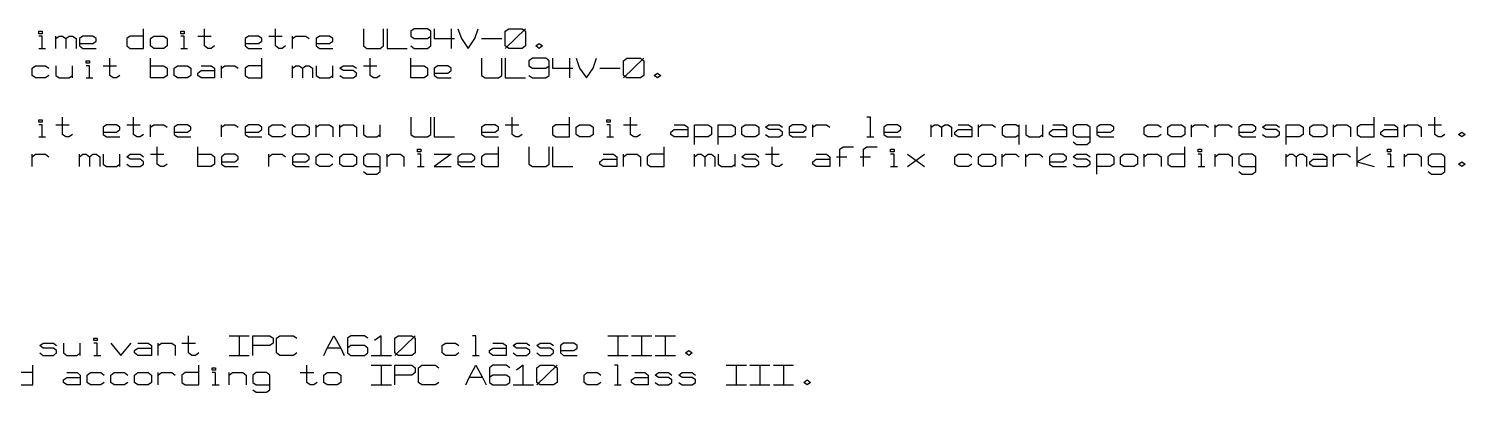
# Model space of a CAD drawing. Extents: x 0 to 1189, y 35 to 806.
# Drawn here: x 628.5 to 828.9, y 342.7 to 393.5 of the extents above; entities that cross this region are included whole.
import ezdxf

# ---------------------------------------------------------------- set-up
doc = ezdxf.new("R2010")
doc.units = 0
doc.layers.add('1', color=1, linetype='CONTINUOUS')

msp = doc.modelspace()

# ---------------------------------------------------------------- linework, layer by layer
at = {"layer": '1'}
for p, q in [((629.9, 392.77), (629.9, 393.12)), ((629.9, 393.12), (630.38, 393.12)), ((630.38, 392.77), (629.9, 392.77)), ((630.38, 393.12), (630.38, 392.77)), ((644.53, 390.72), (644.53, 393.47)), ((649.73, 392.77), (649.73, 393.12)), ((649.73, 393.12), (650.18, 393.12)), ((650.18, 392.77), (649.73, 392.77)), ((650.18, 393.12), (650.18, 392.77)), ((653.03, 391.07), (653.03, 393.47)), ((662.93, 391.07), (662.93, 393.47)), ((675.18, 393.47), (675.18, 391.07)), ((678, 391.07), (678, 393.47)), ((678.48, 393.47), (678.48, 390.72)), ((682.25, 393.47), (681.78, 393.12)), ((681.78, 393.12), (681.78, 392.45)), ((684.13, 393.47), (682.25, 393.47)), ((684.6, 393.12), (684.13, 393.47)), ((684.6, 391.07), (684.6, 393.12)), ((685.08, 393.47), (685.08, 392.1)), ((687.43, 393.47), (687.43, 390.72)), ((688.38, 393.47), (688.85, 392.1)), ((690.73, 392.1), (691.2, 393.47)), ((694.98, 393.12), (695.45, 393.47)), ((694.98, 390.72), (697.8, 393.47)), ((694.98, 391.07), (694.98, 393.12)), ((695.45, 393.47), (697.33, 393.47)), ((697.33, 393.47), (697.8, 393.12)), ((697.8, 393.12), (697.8, 391.07)), ((630.38, 392.45), (629.9, 392.45)), ((630.38, 390.72), (630.38, 392.45)), ((632.28, 390.72), (632.28, 392.45)), ((632.28, 392.1), (632.75, 392.45)), ((632.75, 392.45), (633.2, 392.45)), ((633.2, 392.45), (633.68, 392.1)), ((633.68, 392.1), (634.15, 392.45)), ((633.68, 392.1), (633.68, 390.72)), ((634.15, 392.45), (634.63, 392.45)), ((634.63, 392.45), (635.1, 392.1)), ((635.1, 392.1), (635.1, 390.72)), ((636.05, 392.45), (635.58, 392.1)), ((635.58, 392.1), (635.58, 391.07)), ((635.58, 391.4), (637.45, 391.4)), ((635.58, 391.07), (636.05, 390.72)), ((637.45, 392.45), (636.05, 392.45)), ((637.93, 392.1), (637.45, 392.45)), ((637.45, 391.4), (637.93, 391.75)), ((637.93, 391.75), (637.93, 392.1)), ((642.65, 392.45), (642.18, 392.1)), ((642.18, 392.1), (642.18, 391.07)), ((642.18, 391.07), (642.65, 390.72)), ((644.53, 392.45), (642.65, 392.45)), ((645.48, 392.1), (645.95, 392.45)), ((645.48, 391.07), (645.48, 392.1)), ((645.95, 390.72), (645.48, 391.07)), ((645.95, 392.45), (647.35, 392.45)), ((647.35, 392.45), (647.83, 392.1)), ((647.83, 391.07), (647.35, 390.72)), ((647.83, 392.1), (647.83, 391.07)), ((650.18, 392.45), (649.73, 392.45)), ((650.18, 390.72), (650.18, 392.45)), ((652.08, 392.45), (653.95, 392.45)), ((653.48, 390.72), (653.03, 391.07)), ((654.43, 391.07), (653.95, 390.72)), ((659.15, 392.45), (658.68, 392.1)), ((658.68, 392.1), (658.68, 391.07)), ((658.68, 391.4), (660.55, 391.4)), ((658.68, 391.07), (659.15, 390.72)), ((660.55, 392.45), (659.15, 392.45)), ((661.03, 392.1), (660.55, 392.45)), ((660.55, 391.4), (661.03, 391.75)), ((661.03, 391.75), (661.03, 392.1)), ((661.98, 392.45), (663.85, 392.45)), ((663.38, 390.72), (662.93, 391.07)), ((664.33, 391.07), (663.85, 390.72)), ((665.28, 390.72), (665.28, 392.45)), ((665.28, 392.1), (665.75, 392.45)), ((665.75, 392.45), (667.15, 392.45)), ((667.15, 392.45), (667.63, 392.1)), ((669.05, 392.45), (668.58, 392.1)), ((668.58, 392.1), (668.58, 391.07)), ((668.58, 391.4), (670.45, 391.4)), ((668.58, 391.07), (669.05, 390.72)), ((670.45, 392.45), (669.05, 392.45)), ((670.93, 392.1), (670.45, 392.45)), ((670.45, 391.4), (670.93, 391.75)), ((670.93, 391.75), (670.93, 392.1)), ((675.18, 391.07), (675.65, 390.72)), ((677.53, 390.72), (678, 391.07)), ((681.78, 392.45), (682.25, 392.1)), ((681.78, 391.07), (682.25, 390.72)), ((682.25, 392.1), (684.13, 392.1)), ((684.13, 392.1), (684.6, 392.45)), ((684.13, 390.72), (684.6, 391.07)), ((685.08, 392.1), (687.9, 392.1)), ((688.85, 392.1), (689.8, 390.72)), ((689.8, 390.72), (690.73, 392.1)), ((691.68, 392.1), (694.5, 392.1)), ((695.45, 390.72), (694.98, 391.07)), ((697.8, 391.07), (697.33, 390.72)), ((699.23, 391.07), (699.7, 391.4)), ((699.7, 390.72), (699.23, 391.07)), ((699.7, 391.4), (700.18, 391.07)), ((700.18, 391.07), (699.7, 390.72)), ((629.9, 390.72), (630.85, 390.72)), ((636.05, 390.72), (637.93, 390.72)), ((636.5, 388.65), (636.5, 389)), ((636.5, 389), (636.98, 389)), ((636.98, 389), (636.98, 388.65)), ((639.83, 386.93), (639.83, 389.35)), ((642.65, 390.72), (644.53, 390.72)), ((645.48, 386.6), (645.48, 389.35)), ((647.35, 390.72), (645.95, 390.72)), ((649.73, 390.72), (650.65, 390.72)), ((653.95, 390.72), (653.48, 390.72)), ((659.15, 390.72), (661.03, 390.72)), ((661.03, 386.6), (661.03, 389.35)), ((663.85, 390.72), (663.38, 390.72)), ((669.05, 390.72), (670.93, 390.72)), ((675.65, 390.72), (677.53, 390.72)), ((676.13, 386.93), (676.13, 389.35)), ((678.48, 390.72), (681.3, 390.72)), ((681.78, 386.6), (681.78, 389.35)), ((682.25, 390.72), (684.13, 390.72)), ((691.68, 389.35), (691.68, 386.93)), ((694.5, 386.93), (694.5, 389.35)), ((694.98, 389.35), (694.98, 386.6)), ((697.33, 390.72), (695.45, 390.72)), ((698.75, 389.35), (698.28, 389)), ((698.28, 389), (698.28, 388.3)), ((700.63, 389.35), (698.75, 389.35)), ((701.1, 389), (700.63, 389.35)), ((701.1, 386.93), (701.1, 389)), ((701.58, 389.35), (701.58, 387.98)), ((703.93, 389.35), (703.93, 386.6)), ((704.88, 389.35), (705.35, 387.98)), ((707.23, 387.98), (707.7, 389.35)), ((711.48, 389), (711.95, 389.35)), ((711.48, 386.6), (714.3, 389.35)), ((711.48, 386.93), (711.48, 389)), ((711.95, 389.35), (713.85, 389.35)), ((713.85, 389.35), (714.3, 389)), ((714.3, 389), (714.3, 386.93)), ((628.98, 387.98), (629.45, 388.3)), ((628.98, 386.93), (628.98, 387.98)), ((629.45, 386.6), (628.98, 386.93)), ((629.45, 388.3), (630.85, 388.3)), ((630.85, 388.3), (631.33, 387.98)), ((631.33, 386.93), (630.85, 386.6)), ((632.28, 388.3), (632.28, 386.93)), ((632.28, 386.93), (632.75, 386.6)), ((634.15, 386.6), (634.63, 386.93)), ((634.63, 386.6), (634.63, 388.3)), ((636.98, 388.65), (636.5, 388.65)), ((636.98, 388.3), (636.5, 388.3)), ((636.98, 386.6), (636.98, 388.3)), ((638.88, 388.3), (640.75, 388.3)), ((640.28, 386.6), (639.83, 386.93)), ((641.23, 386.93), (640.75, 386.6)), ((645.48, 388.3), (647.35, 388.3)), ((647.35, 388.3), (647.83, 387.98)), ((647.83, 386.93), (647.35, 386.6)), ((647.83, 387.98), (647.83, 386.93)), ((648.78, 387.98), (649.25, 388.3)), ((648.78, 386.93), (648.78, 387.98)), ((649.25, 386.6), (648.78, 386.93)), ((649.25, 388.3), (650.65, 388.3)), ((650.65, 388.3), (651.13, 387.98)), ((651.13, 386.93), (650.65, 386.6)), ((651.13, 387.98), (651.13, 386.93)), ((652.08, 387.28), (652.55, 387.63)), ((652.08, 386.93), (652.08, 387.28)), ((652.55, 386.6), (652.08, 386.93)), ((652.55, 388.3), (653.95, 388.3)), ((652.55, 387.63), (654.43, 387.63)), ((653.95, 388.3), (654.43, 387.98)), ((654.43, 387.98), (654.43, 386.6)), ((655.38, 386.6), (655.38, 388.3)), ((655.38, 387.98), (655.85, 388.3)), ((655.85, 388.3), (657.25, 388.3)), ((657.25, 388.3), (657.73, 387.98)), ((659.15, 388.3), (658.68, 387.98)), ((658.68, 387.98), (658.68, 386.93)), ((658.68, 386.93), (659.15, 386.6)), ((661.03, 388.3), (659.15, 388.3)), ((665.28, 386.6), (665.28, 388.3)), ((665.28, 387.98), (665.75, 388.3)), ((665.75, 388.3), (666.23, 388.3)), ((666.23, 388.3), (666.7, 387.98)), ((666.7, 387.98), (667.15, 388.3)), ((666.7, 387.98), (666.7, 386.6)), ((667.15, 388.3), (667.63, 388.3)), ((667.63, 388.3), (668.1, 387.98)), ((668.1, 387.98), (668.1, 386.6)), ((668.58, 388.3), (668.58, 386.93)), ((668.58, 386.93), (669.05, 386.6)), ((670.45, 386.6), (670.93, 386.93)), ((670.93, 386.6), (670.93, 388.3)), ((671.88, 387.98), (672.35, 388.3)), ((672.35, 387.63), (671.88, 387.98)), ((671.88, 386.93), (672.35, 386.6)), ((672.35, 388.3), (673.75, 388.3)), ((673.75, 387.63), (672.35, 387.63)), ((673.75, 388.3), (674.23, 387.98)), ((674.23, 387.28), (673.75, 387.63)), ((673.75, 386.6), (674.23, 386.93)), ((674.23, 386.93), (674.23, 387.28)), ((675.18, 388.3), (677.05, 388.3)), ((676.6, 386.6), (676.13, 386.93)), ((677.53, 386.93), (677.05, 386.6)), ((681.78, 388.3), (683.65, 388.3)), ((683.65, 388.3), (684.13, 387.98)), ((684.13, 386.93), (683.65, 386.6)), ((684.13, 387.98), (684.13, 386.93)), ((685.55, 388.3), (685.08, 387.98)), ((685.08, 387.98), (685.08, 386.93)), ((685.08, 387.28), (686.95, 387.28)), ((685.08, 386.93), (685.55, 386.6)), ((686.95, 388.3), (685.55, 388.3)), ((687.43, 387.98), (686.95, 388.3)), ((686.95, 387.28), (687.43, 387.63)), ((687.43, 387.63), (687.43, 387.98)), ((691.68, 386.93), (692.15, 386.6)), ((694.03, 386.6), (694.5, 386.93)), ((698.28, 388.3), (698.75, 387.98)), ((698.28, 386.93), (698.75, 386.6)), ((698.75, 387.98), (700.63, 387.98)), ((700.63, 387.98), (701.1, 388.3)), ((700.63, 386.6), (701.1, 386.93)), ((701.58, 387.98), (704.4, 387.98)), ((705.35, 387.98), (706.3, 386.6)), ((706.3, 386.6), (707.23, 387.98)), ((708.18, 387.98), (711, 387.98)), ((711.95, 386.6), (711.48, 386.93)), ((714.3, 386.93), (713.85, 386.6)), ((715.73, 386.93), (716.2, 387.28)), ((716.2, 386.6), (715.73, 386.93)), ((716.2, 387.28), (716.68, 386.93)), ((716.68, 386.93), (716.2, 386.6)), ((630.85, 386.6), (629.45, 386.6)), ((632.75, 386.6), (634.15, 386.6)), ((636.5, 386.6), (637.45, 386.6)), ((640.75, 386.6), (640.28, 386.6)), ((647.35, 386.6), (645.48, 386.6)), ((650.65, 386.6), (649.25, 386.6)), ((654.43, 386.6), (652.55, 386.6)), ((659.15, 386.6), (661.03, 386.6)), ((669.05, 386.6), (670.45, 386.6)), ((672.35, 386.6), (673.75, 386.6)), ((677.05, 386.6), (676.6, 386.6)), ((683.65, 386.6), (681.78, 386.6)), ((685.55, 386.6), (687.43, 386.6)), ((692.15, 386.6), (694.03, 386.6)), ((694.98, 386.6), (697.8, 386.6)), ((698.75, 386.6), (700.63, 386.6)), ((713.85, 386.6), (711.95, 386.6)), ((629.9, 380.4), (629.9, 380.75)), ((629.9, 380.75), (630.38, 380.75)), ((630.38, 380.75), (630.38, 380.4)), ((633.2, 378.68), (633.2, 381.1)), ((643.13, 378.68), (643.13, 381.1)), ((681.78, 381.1), (681.78, 378.68)), ((684.6, 378.68), (684.6, 381.1)), ((685.08, 381.1), (685.08, 378.35)), ((695.93, 378.68), (695.93, 381.1)), ((703.93, 378.35), (703.93, 381.1)), ((709.13, 380.4), (709.13, 380.75)), ((709.13, 380.75), (709.6, 380.75)), ((709.6, 380.75), (709.6, 380.4)), ((712.43, 378.68), (712.43, 381.1)), ((745.9, 381.1), (745.43, 381.1)), ((745.9, 378.35), (745.9, 381.1)), ((816.15, 378.35), (816.15, 381.1)), ((824.65, 378.68), (824.65, 381.1)), ((630.38, 380.4), (629.9, 380.4)), ((630.38, 380.05), (629.9, 380.05)), ((630.38, 378.35), (630.38, 380.05)), ((632.28, 380.05), (634.15, 380.05)), ((639.35, 380.05), (638.88, 379.73)), ((638.88, 379.73), (638.88, 378.68)), ((638.88, 379.03), (640.75, 379.03)), ((640.75, 380.05), (639.35, 380.05)), ((641.23, 379.73), (640.75, 380.05)), ((640.75, 379.03), (641.23, 379.38)), ((641.23, 379.38), (641.23, 379.73)), ((642.18, 380.05), (644.05, 380.05)), ((645.48, 378.35), (645.48, 380.05)), ((645.48, 379.73), (645.95, 380.05)), ((645.95, 380.05), (647.35, 380.05)), ((647.35, 380.05), (647.83, 379.73)), ((649.25, 380.05), (648.78, 379.73)), ((648.78, 379.73), (648.78, 378.68)), ((648.78, 379.03), (650.65, 379.03)), ((650.65, 380.05), (649.25, 380.05)), ((651.13, 379.73), (650.65, 380.05)), ((650.65, 379.03), (651.13, 379.38)), ((651.13, 379.38), (651.13, 379.73)), ((655.38, 378.35), (655.38, 380.05)), ((655.38, 379.73), (655.85, 380.05)), ((655.85, 380.05), (657.25, 380.05)), ((657.25, 380.05), (657.73, 379.73)), ((659.15, 380.05), (658.68, 379.73)), ((658.68, 379.73), (658.68, 378.68)), ((658.68, 379.03), (660.55, 379.03)), ((660.55, 380.05), (659.15, 380.05)), ((661.03, 379.73), (660.55, 380.05)), ((660.55, 379.03), (661.03, 379.38)), ((661.03, 379.38), (661.03, 379.73)), ((661.98, 379.73), (662.45, 380.05)), ((661.98, 378.68), (661.98, 379.73)), ((662.45, 380.05), (663.85, 380.05)), ((663.85, 380.05), (664.33, 379.73)), ((665.28, 379.73), (665.75, 380.05)), ((665.28, 378.68), (665.28, 379.73)), ((665.75, 380.05), (667.15, 380.05)), ((667.15, 380.05), (667.63, 379.73)), ((667.63, 379.73), (667.63, 378.68)), ((668.58, 378.35), (668.58, 380.05)), ((668.58, 379.73), (669.05, 380.05)), ((669.05, 380.05), (670.45, 380.05)), ((670.45, 380.05), (670.93, 379.73)), ((670.93, 379.73), (670.93, 378.35)), ((671.88, 378.35), (671.88, 380.05)), ((671.88, 379.73), (672.35, 380.05)), ((672.35, 380.05), (673.75, 380.05)), ((673.75, 380.05), (674.23, 379.73)), ((674.23, 379.73), (674.23, 378.35)), ((675.18, 380.05), (675.18, 378.68)), ((677.53, 378.35), (677.53, 380.05)), ((692.15, 380.05), (691.68, 379.73)), ((691.68, 379.73), (691.68, 378.68)), ((691.68, 379.03), (693.58, 379.03)), ((693.58, 380.05), (692.15, 380.05)), ((694.03, 379.73), (693.58, 380.05)), ((693.58, 379.03), (694.03, 379.38)), ((694.03, 379.38), (694.03, 379.73)), ((694.98, 380.05), (696.88, 380.05)), ((702.05, 380.05), (701.58, 379.73)), ((701.58, 379.73), (701.58, 378.68)), ((703.93, 380.05), (702.05, 380.05)), ((704.88, 379.73), (705.35, 380.05)), ((704.88, 378.68), (704.88, 379.73)), ((705.35, 380.05), (706.78, 380.05)), ((706.78, 380.05), (707.23, 379.73)), ((707.23, 379.73), (707.23, 378.68)), ((709.6, 380.4), (709.13, 380.4)), ((709.6, 380.05), (709.13, 380.05)), ((709.6, 378.35), (709.6, 380.05)), ((711.48, 380.05), (713.38, 380.05)), ((718.08, 379.03), (718.55, 379.38)), ((718.08, 378.68), (718.08, 379.03)), ((718.55, 380.05), (719.98, 380.05)), ((718.55, 379.38), (720.45, 379.38)), ((719.98, 380.05), (720.45, 379.73)), ((720.45, 379.73), (720.45, 378.35)), ((721.38, 377.3), (721.38, 380.05)), ((721.38, 380.05), (723.28, 380.05)), ((723.28, 380.05), (723.75, 379.73)), ((723.75, 379.73), (723.75, 378.68)), ((724.68, 377.3), (724.68, 380.05)), ((724.68, 380.05), (726.58, 380.05)), ((726.58, 380.05), (727.05, 379.73)), ((727.05, 379.73), (727.05, 378.68)), ((727.98, 379.73), (728.45, 380.05)), ((727.98, 378.68), (727.98, 379.73)), ((728.45, 380.05), (729.88, 380.05)), ((729.88, 380.05), (730.35, 379.73)), ((730.35, 379.73), (730.35, 378.68)), ((731.28, 379.73), (731.75, 380.05)), ((731.75, 379.38), (731.28, 379.73)), ((731.75, 380.05), (733.18, 380.05)), ((733.18, 379.38), (731.75, 379.38)), ((733.18, 380.05), (733.65, 379.73)), ((733.65, 379.03), (733.18, 379.38)), ((733.65, 378.68), (733.65, 379.03)), ((735.05, 380.05), (734.58, 379.73)), ((734.58, 379.73), (734.58, 378.68)), ((734.58, 379.03), (736.48, 379.03)), ((736.48, 380.05), (735.05, 380.05)), ((736.95, 379.73), (736.48, 380.05)), ((736.48, 379.03), (736.95, 379.38)), ((736.95, 379.38), (736.95, 379.73)), ((737.88, 378.35), (737.88, 380.05)), ((737.88, 379.73), (738.35, 380.05)), ((738.35, 380.05), (739.78, 380.05)), ((739.78, 380.05), (740.25, 379.73)), ((748.25, 380.05), (747.78, 379.73)), ((747.78, 379.73), (747.78, 378.68)), ((747.78, 379.03), (749.68, 379.03)), ((749.68, 380.05), (748.25, 380.05)), ((750.15, 379.73), (749.68, 380.05)), ((749.68, 379.03), (750.15, 379.38)), ((750.15, 379.38), (750.15, 379.73)), ((754.38, 378.35), (754.38, 380.05)), ((754.38, 379.73), (754.85, 380.05)), ((754.85, 380.05), (755.33, 380.05)), ((755.33, 380.05), (755.8, 379.73)), ((755.8, 379.73), (756.28, 380.05)), ((755.8, 379.73), (755.8, 378.35)), ((756.28, 380.05), (756.75, 380.05)), ((756.75, 380.05), (757.23, 379.73)), ((757.23, 379.73), (757.23, 378.35)), ((757.68, 379.03), (758.15, 379.38)), ((757.68, 378.68), (757.68, 379.03)), ((758.15, 380.05), (759.58, 380.05)), ((758.15, 379.38), (760.05, 379.38)), ((759.58, 380.05), (760.05, 379.73)), ((760.05, 379.73), (760.05, 378.35)), ((761, 378.35), (761, 380.05)), ((761, 379.73), (761.45, 380.05)), ((761.45, 380.05), (762.88, 380.05)), ((762.88, 380.05), (763.35, 379.73)), ((764.75, 380.05), (764.3, 379.73)), ((764.3, 379.73), (764.3, 378.68)), ((766.18, 380.05), (764.75, 380.05)), ((766.65, 379.73), (766.18, 380.05)), ((766.65, 377.3), (766.65, 380.05)), ((767.6, 380.05), (767.6, 378.68)), ((769.95, 378.35), (769.95, 380.05)), ((770.9, 379.03), (771.35, 379.38)), ((770.9, 378.68), (770.9, 379.03)), ((771.35, 380.05), (772.78, 380.05)), ((771.35, 379.38), (773.25, 379.38)), ((772.78, 380.05), (773.25, 379.73)), ((773.25, 379.73), (773.25, 378.35)), ((774.65, 380.05), (774.2, 379.73)), ((774.2, 379.73), (774.2, 378.68)), ((776.08, 380.05), (774.65, 380.05)), ((776.55, 379.73), (776.08, 380.05)), ((776.55, 377.65), (776.55, 379.73)), ((777.95, 380.05), (777.5, 379.73)), ((777.5, 379.73), (777.5, 378.68)), ((777.5, 379.03), (779.38, 379.03)), ((779.38, 380.05), (777.95, 380.05)), ((779.85, 379.73), (779.38, 380.05)), ((779.38, 379.03), (779.85, 379.38)), ((779.85, 379.38), (779.85, 379.73)), ((784.1, 379.73), (784.55, 380.05)), ((784.1, 378.68), (784.1, 379.73)), ((784.55, 380.05), (785.98, 380.05)), ((785.98, 380.05), (786.45, 379.73)), ((787.4, 379.73), (787.88, 380.05)), ((787.4, 378.68), (787.4, 379.73)), ((787.88, 380.05), (789.28, 380.05)), ((789.28, 380.05), (789.75, 379.73)), ((789.75, 379.73), (789.75, 378.68)), ((790.7, 378.35), (790.7, 380.05)), ((790.7, 379.73), (791.18, 380.05)), ((791.18, 380.05), (792.58, 380.05)), ((792.58, 380.05), (793.05, 379.73)), ((794, 378.35), (794, 380.05)), ((794, 379.73), (794.48, 380.05)), ((794.48, 380.05), (795.88, 380.05)), ((795.88, 380.05), (796.35, 379.73)), ((797.78, 380.05), (797.3, 379.73)), ((797.3, 379.73), (797.3, 378.68)), ((797.3, 379.03), (799.18, 379.03)), ((799.18, 380.05), (797.78, 380.05)), ((799.65, 379.73), (799.18, 380.05)), ((799.18, 379.03), (799.65, 379.38)), ((799.65, 379.38), (799.65, 379.73)), ((800.6, 379.73), (801.08, 380.05)), ((801.08, 379.38), (800.6, 379.73)), ((801.08, 380.05), (802.48, 380.05)), ((802.48, 379.38), (801.08, 379.38)), ((802.48, 380.05), (802.95, 379.73)), ((802.95, 379.03), (802.48, 379.38)), ((802.95, 378.68), (802.95, 379.03)), ((803.9, 377.3), (803.9, 380.05)), ((803.9, 380.05), (805.78, 380.05)), ((805.78, 380.05), (806.25, 379.73)), ((806.25, 379.73), (806.25, 378.68)), ((807.2, 379.73), (807.68, 380.05)), ((807.2, 378.68), (807.2, 379.73)), ((807.68, 380.05), (809.08, 380.05)), ((809.08, 380.05), (809.55, 379.73)), ((809.55, 379.73), (809.55, 378.68)), ((810.5, 378.35), (810.5, 380.05)), ((810.5, 379.73), (810.98, 380.05)), ((810.98, 380.05), (812.38, 380.05)), ((812.38, 380.05), (812.85, 379.73)), ((812.85, 379.73), (812.85, 378.35)), ((814.28, 380.05), (813.8, 379.73)), ((813.8, 379.73), (813.8, 378.68)), ((816.15, 380.05), (814.28, 380.05)), ((817.1, 379.03), (817.58, 379.38)), ((817.1, 378.68), (817.1, 379.03)), ((817.58, 380.05), (818.98, 380.05)), ((817.58, 379.38), (819.45, 379.38)), ((818.98, 380.05), (819.45, 379.73)), ((819.45, 379.73), (819.45, 378.35)), ((820.4, 378.35), (820.4, 380.05)), ((820.4, 379.73), (820.88, 380.05)), ((820.88, 380.05), (822.28, 380.05)), ((822.28, 380.05), (822.75, 379.73)), ((822.75, 379.73), (822.75, 378.35)), ((823.7, 380.05), (825.58, 380.05)), ((827.95, 378.68), (828.4, 379.03)), ((828.4, 379.03), (828.88, 378.68)), ((629.9, 378.35), (630.85, 378.35)), ((633.68, 378.35), (633.2, 378.68)), ((634.15, 378.35), (633.68, 378.35)), ((634.63, 378.68), (634.15, 378.35)), ((638.88, 378.68), (639.35, 378.35)), ((639.35, 378.35), (641.23, 378.35)), ((643.58, 378.35), (643.13, 378.68)), ((644.05, 378.35), (643.58, 378.35)), ((644.53, 378.68), (644.05, 378.35)), ((646.43, 374.55), (646.43, 376.98)), ((648.78, 378.68), (649.25, 378.35)), ((649.25, 378.35), (651.13, 378.35)), ((652.08, 374.23), (652.08, 376.98)), ((658.68, 378.68), (659.15, 378.35)), ((659.15, 378.35), (661.03, 378.35)), ((662.45, 378.35), (661.98, 378.68)), ((663.85, 378.35), (662.45, 378.35)), ((664.33, 378.68), (663.85, 378.35)), ((665.75, 378.35), (665.28, 378.68)), ((667.15, 378.35), (665.75, 378.35)), ((667.63, 378.68), (667.15, 378.35)), ((675.18, 378.68), (675.65, 378.35)), ((675.65, 378.35), (677.05, 378.35)), ((677.05, 378.35), (677.53, 378.68)), ((681.78, 378.68), (682.25, 378.35)), ((682.25, 378.35), (684.13, 378.35)), ((684.13, 378.35), (684.6, 378.68)), ((685.08, 378.35), (687.9, 378.35)), ((691.68, 378.68), (692.15, 378.35)), ((692.15, 378.35), (694.03, 378.35)), ((694.03, 374.23), (694.03, 376.98)), ((696.4, 378.35), (695.93, 378.68)), ((696.88, 378.35), (696.4, 378.35)), ((697.33, 378.68), (696.88, 378.35)), ((698.28, 376.98), (698.28, 374.55)), ((701.1, 374.55), (701.1, 376.98)), ((701.57, 376.98), (701.57, 374.23)), ((701.58, 378.68), (702.05, 378.35)), ((702.05, 378.35), (703.93, 378.35)), ((705.35, 378.35), (704.88, 378.68)), ((706.78, 378.35), (705.35, 378.35)), ((707.23, 378.68), (706.78, 378.35)), ((709.13, 378.35), (710.08, 378.35)), ((712.9, 378.35), (712.43, 378.68)), ((713.38, 378.35), (712.9, 378.35)), ((713.85, 378.68), (713.38, 378.35)), ((717.15, 374.23), (717.15, 376.98)), ((718.55, 378.35), (718.08, 378.68)), ((720.45, 378.35), (718.55, 378.35)), ((723.28, 378.35), (721.38, 378.35)), ((723.75, 378.68), (723.28, 378.35)), ((726.58, 378.35), (724.68, 378.35)), ((727.05, 378.68), (726.58, 378.35)), ((728.45, 378.35), (727.98, 378.68)), ((729.88, 378.35), (728.45, 378.35)), ((730.35, 378.68), (729.88, 378.35)), ((731.28, 378.68), (731.75, 378.35)), ((731.75, 378.35), (733.18, 378.35)), ((732.22, 374.55), (732.22, 376.98)), ((733.18, 378.35), (733.65, 378.68)), ((734.58, 378.68), (735.05, 378.35)), ((735.05, 378.35), (736.95, 378.35)), ((741.65, 376.63), (742.12, 376.98)), ((742.12, 376.98), (743.55, 376.98)), ((744.95, 376.63), (745.42, 376.98)), ((745.42, 376.98), (746.85, 376.98)), ((745.43, 378.35), (746.38, 378.35)), ((747.78, 378.68), (748.25, 378.35)), ((748.25, 378.35), (750.15, 378.35)), ((758.15, 378.35), (757.68, 378.68)), ((760.05, 378.35), (758.15, 378.35)), ((764.3, 378.68), (764.75, 378.35)), ((764.75, 378.35), (766.18, 378.35)), ((766.18, 378.35), (766.65, 378.68)), ((767.6, 378.68), (768.05, 378.35)), ((768.05, 378.35), (769.48, 378.35)), ((769.48, 378.35), (769.95, 378.68)), ((771.35, 378.35), (770.9, 378.68)), ((773.25, 378.35), (771.35, 378.35)), ((774.2, 378.68), (774.65, 378.35)), ((774.2, 377.65), (774.65, 377.3)), ((774.65, 378.35), (776.55, 378.35)), ((774.65, 377.3), (776.08, 377.3)), ((776.08, 377.3), (776.55, 377.65)), ((777.5, 378.68), (777.95, 378.35)), ((777.95, 378.35), (779.85, 378.35)), ((784.55, 378.35), (784.1, 378.68)), ((785.98, 378.35), (784.55, 378.35)), ((786.45, 378.68), (785.98, 378.35)), ((787.88, 378.35), (787.4, 378.68)), ((789.28, 378.35), (787.88, 378.35)), ((789.75, 378.68), (789.28, 378.35)), ((789.75, 374.23), (789.75, 376.98)), ((797.3, 378.68), (797.78, 378.35)), ((797.78, 378.35), (799.65, 378.35)), ((800.6, 378.68), (801.08, 378.35)), ((801.08, 378.35), (802.48, 378.35)), ((802.48, 378.35), (802.95, 378.68)), ((805.78, 378.35), (803.9, 378.35)), ((806.25, 378.68), (805.78, 378.35)), ((807.68, 378.35), (807.2, 378.68)), ((809.08, 378.35), (807.68, 378.35)), ((809.55, 378.68), (809.08, 378.35)), ((813.8, 378.68), (814.28, 378.35)), ((813.8, 374.23), (813.8, 376.98)), ((814.28, 378.35), (816.15, 378.35)), ((817.58, 378.35), (817.1, 378.68)), ((819.45, 378.35), (817.58, 378.35)), ((825.1, 378.35), (824.65, 378.68)), ((825.58, 378.35), (825.1, 378.35)), ((826.05, 378.68), (825.58, 378.35)), ((828.4, 378.35), (827.95, 378.68)), ((828.88, 378.68), (828.4, 378.35)), ((628.98, 374.23), (628.98, 375.93)), ((628.98, 375.6), (629.45, 375.93)), ((629.45, 375.93), (630.85, 375.93)), ((630.85, 375.93), (631.33, 375.6)), ((635.58, 374.23), (635.58, 375.93)), ((635.58, 375.6), (636.05, 375.93)), ((636.05, 375.93), (636.5, 375.93)), ((636.5, 375.93), (636.98, 375.6)), ((636.98, 375.6), (637.45, 375.93)), ((636.98, 375.6), (636.98, 374.23)), ((637.45, 375.93), (637.93, 375.93)), ((637.93, 375.93), (638.4, 375.6)), ((638.4, 375.6), (638.4, 374.23)), ((638.88, 375.93), (638.88, 374.55)), ((641.23, 374.23), (641.23, 375.93)), ((642.18, 375.6), (642.65, 375.93)), ((642.65, 375.25), (642.18, 375.6)), ((642.65, 375.93), (644.05, 375.93)), ((644.05, 375.25), (642.65, 375.25)), ((644.05, 375.93), (644.53, 375.6)), ((644.53, 374.9), (644.05, 375.25)), ((644.53, 374.55), (644.53, 374.9)), ((645.48, 375.93), (647.35, 375.93)), ((652.08, 375.93), (653.95, 375.93)), ((653.95, 375.93), (654.43, 375.6)), ((654.43, 375.6), (654.43, 374.55)), ((655.85, 375.93), (655.38, 375.6)), ((655.38, 375.6), (655.38, 374.55)), ((655.38, 374.9), (657.25, 374.9)), ((657.25, 375.93), (655.85, 375.93)), ((657.73, 375.6), (657.25, 375.93)), ((657.25, 374.9), (657.73, 375.25)), ((657.73, 375.25), (657.73, 375.6)), ((661.98, 374.23), (661.98, 375.93)), ((661.98, 375.6), (662.45, 375.93)), ((662.45, 375.93), (663.85, 375.93)), ((663.85, 375.93), (664.33, 375.6)), ((665.75, 375.93), (665.28, 375.6)), ((665.28, 375.6), (665.28, 374.55)), ((665.28, 374.9), (667.15, 374.9)), ((667.15, 375.93), (665.75, 375.93)), ((667.63, 375.6), (667.15, 375.93)), ((667.15, 374.9), (667.63, 375.25)), ((667.63, 375.25), (667.63, 375.6)), ((668.58, 375.6), (669.05, 375.93)), ((668.58, 374.55), (668.58, 375.6)), ((669.05, 375.93), (670.45, 375.93)), ((670.45, 375.93), (670.93, 375.6)), ((671.88, 375.6), (672.35, 375.93)), ((671.88, 374.55), (671.88, 375.6)), ((672.35, 375.93), (673.75, 375.93)), ((673.75, 375.93), (674.23, 375.6)), ((674.23, 375.6), (674.23, 374.55)), ((675.65, 375.93), (675.18, 375.6)), ((675.18, 375.6), (675.18, 374.55)), ((677.05, 375.93), (675.65, 375.93)), ((677.53, 375.6), (677.05, 375.93)), ((677.53, 373.53), (677.53, 375.6)), ((678.48, 374.23), (678.48, 375.93)), ((678.48, 375.6), (678.95, 375.93)), ((678.95, 375.93), (680.35, 375.93)), ((680.35, 375.93), (680.83, 375.6)), ((680.83, 375.6), (680.83, 374.23)), ((682.73, 376.28), (682.73, 376.63)), ((682.73, 376.63), (683.2, 376.63)), ((683.2, 376.28), (682.73, 376.28)), ((683.2, 375.93), (682.73, 375.93)), ((683.2, 376.63), (683.2, 376.28)), ((683.2, 374.23), (683.2, 375.93)), ((685.08, 375.93), (687.42, 375.93)), ((687.42, 375.93), (685.08, 374.23)), ((688.85, 375.93), (688.38, 375.6)), ((688.38, 375.6), (688.38, 374.55)), ((688.38, 374.9), (690.28, 374.9)), ((690.28, 375.93), (688.85, 375.93)), ((690.73, 375.6), (690.28, 375.93)), ((690.28, 374.9), (690.73, 375.25)), ((690.73, 375.25), (690.73, 375.6)), ((692.15, 375.93), (691.68, 375.6)), ((691.68, 375.6), (691.68, 374.55)), ((694.03, 375.93), (692.15, 375.93)), ((708.17, 374.9), (708.65, 375.25)), ((708.17, 374.55), (708.17, 374.9)), ((708.65, 375.93), (710.07, 375.93)), ((708.65, 375.25), (710.52, 375.25)), ((710.07, 375.93), (710.52, 375.6)), ((710.52, 375.6), (710.52, 374.23)), ((711.47, 374.23), (711.47, 375.93)), ((711.47, 375.6), (711.95, 375.93)), ((711.95, 375.93), (713.37, 375.93)), ((713.37, 375.93), (713.85, 375.6)), ((713.85, 375.6), (713.85, 374.23)), ((715.25, 375.93), (714.77, 375.6)), ((714.77, 375.6), (714.77, 374.55)), ((717.15, 375.93), (715.25, 375.93)), ((721.37, 374.23), (721.37, 375.93)), ((721.37, 375.6), (721.85, 375.93)), ((721.85, 375.93), (722.32, 375.93)), ((722.32, 375.93), (722.8, 375.6)), ((722.8, 375.6), (723.27, 375.93)), ((722.8, 375.6), (722.8, 374.23)), ((723.27, 375.93), (723.75, 375.93)), ((723.75, 375.93), (724.2, 375.6)), ((724.2, 375.6), (724.2, 374.23)), ((724.67, 375.93), (724.67, 374.55)), ((727.05, 374.23), (727.05, 375.93)), ((727.97, 375.6), (728.45, 375.93)), ((728.45, 375.25), (727.97, 375.6)), ((728.45, 375.93), (729.87, 375.93)), ((729.87, 375.25), (728.45, 375.25)), ((729.87, 375.93), (730.35, 375.6)), ((730.35, 374.9), (729.87, 375.25)), ((730.35, 374.55), (730.35, 374.9)), ((731.27, 375.93), (733.17, 375.93)), ((737.87, 374.9), (738.35, 375.25)), ((737.87, 374.55), (737.87, 374.9)), ((738.35, 375.93), (739.77, 375.93)), ((738.35, 375.25), (740.25, 375.25)), ((739.77, 375.93), (740.25, 375.6)), ((740.25, 375.6), (740.25, 374.23)), ((741.17, 375.6), (742.6, 375.6)), ((741.65, 374.23), (741.65, 376.63)), ((744.47, 375.6), (745.9, 375.6)), ((744.95, 374.23), (744.95, 376.63)), ((748.72, 376.28), (748.72, 376.63)), ((748.72, 376.63), (749.2, 376.63)), ((749.2, 376.28), (748.72, 376.28)), ((749.2, 375.93), (748.72, 375.93)), ((749.2, 376.63), (749.2, 376.28)), ((749.2, 374.23), (749.2, 375.93)), ((751.07, 374.23), (753.45, 375.93)), ((751.07, 375.93), (753.45, 374.23)), ((757.67, 375.6), (758.15, 375.93)), ((757.67, 374.55), (757.67, 375.6)), ((758.15, 375.93), (759.57, 375.93)), ((759.57, 375.93), (760.05, 375.6)), ((761, 375.6), (761.45, 375.93)), ((761, 374.55), (761, 375.6)), ((761.45, 375.93), (762.87, 375.93)), ((762.87, 375.93), (763.35, 375.6)), ((763.35, 375.6), (763.35, 374.55)), ((764.3, 374.23), (764.3, 375.93)), ((764.3, 375.6), (764.75, 375.93)), ((764.75, 375.93), (766.17, 375.93)), ((766.17, 375.93), (766.65, 375.6)), ((767.6, 374.23), (767.6, 375.93)), ((767.6, 375.6), (768.05, 375.93)), ((768.05, 375.93), (769.47, 375.93)), ((769.47, 375.93), (769.95, 375.6)), ((771.35, 375.93), (770.9, 375.6)), ((770.9, 375.6), (770.9, 374.55)), ((770.9, 374.9), (772.77, 374.9)), ((772.77, 375.93), (771.35, 375.93)), ((773.25, 375.6), (772.77, 375.93)), ((772.77, 374.9), (773.25, 375.25)), ((773.25, 375.25), (773.25, 375.6)), ((774.2, 375.6), (774.65, 375.93)), ((774.65, 375.25), (774.2, 375.6)), ((774.65, 375.93), (776.07, 375.93)), ((776.07, 375.25), (774.65, 375.25)), ((776.07, 375.93), (776.55, 375.6)), ((776.55, 374.9), (776.07, 375.25)), ((776.55, 374.55), (776.55, 374.9)), ((777.5, 373.18), (777.5, 375.93)), ((777.5, 375.93), (779.37, 375.93)), ((779.37, 375.93), (779.85, 375.6)), ((779.85, 375.6), (779.85, 374.55)), ((780.8, 375.6), (781.25, 375.93)), ((780.8, 374.55), (780.8, 375.6)), ((781.25, 375.93), (782.67, 375.93)), ((782.67, 375.93), (783.15, 375.6)), ((783.15, 375.6), (783.15, 374.55)), ((784.1, 374.23), (784.1, 375.93)), ((784.1, 375.6), (784.55, 375.93)), ((784.55, 375.93), (785.97, 375.93)), ((785.97, 375.93), (786.45, 375.6)), ((786.45, 375.6), (786.45, 374.23)), ((787.87, 375.93), (787.4, 375.6)), ((787.4, 375.6), (787.4, 374.55)), ((789.75, 375.93), (787.87, 375.93)), ((791.62, 376.28), (791.62, 376.63)), ((791.62, 376.63), (792.1, 376.63)), ((792.1, 376.28), (791.62, 376.28)), ((792.1, 375.93), (791.62, 375.93)), ((792.1, 376.63), (792.1, 376.28)), ((792.1, 374.23), (792.1, 375.93)), ((794, 374.23), (794, 375.93)), ((794, 375.6), (794.47, 375.93)), ((794.47, 375.93), (795.87, 375.93)), ((795.87, 375.93), (796.35, 375.6)), ((796.35, 375.6), (796.35, 374.23)), ((797.77, 375.93), (797.3, 375.6)), ((797.3, 375.6), (797.3, 374.55)), ((799.17, 375.93), (797.77, 375.93)), ((799.65, 375.6), (799.17, 375.93)), ((799.65, 373.53), (799.65, 375.6)), ((803.9, 374.23), (803.9, 375.93)), ((803.9, 375.6), (804.37, 375.93)), ((804.37, 375.93), (804.82, 375.93)), ((804.82, 375.93), (805.3, 375.6)), ((805.3, 375.6), (805.77, 375.93)), ((805.3, 375.6), (805.3, 374.23)), ((805.77, 375.93), (806.25, 375.93)), ((806.25, 375.93), (806.72, 375.6)), ((806.72, 375.6), (806.72, 374.23)), ((807.2, 374.9), (807.67, 375.25)), ((807.2, 374.55), (807.2, 374.9)), ((807.67, 375.93), (809.07, 375.93)), ((807.67, 375.25), (809.55, 375.25)), ((809.07, 375.93), (809.55, 375.6)), ((809.55, 375.6), (809.55, 374.23)), ((810.5, 374.23), (810.5, 375.93)), ((810.5, 375.6), (810.97, 375.93)), ((810.97, 375.93), (812.37, 375.93)), ((812.37, 375.93), (812.85, 375.6)), ((815.67, 375.93), (813.8, 374.9)), ((813.8, 374.9), (816.15, 374.23)), ((818.05, 376.28), (818.05, 376.63)), ((818.05, 376.63), (818.5, 376.63)), ((818.5, 376.28), (818.05, 376.28)), ((818.5, 375.93), (818.05, 375.93)), ((818.5, 376.63), (818.5, 376.28)), ((818.5, 374.23), (818.5, 375.93)), ((820.4, 374.23), (820.4, 375.93)), ((820.4, 375.6), (820.87, 375.93)), ((820.87, 375.93), (822.27, 375.93)), ((822.27, 375.93), (822.75, 375.6)), ((822.75, 375.6), (822.75, 374.23)), ((824.17, 375.93), (823.7, 375.6)), ((823.7, 375.6), (823.7, 374.55)), ((825.57, 375.93), (824.17, 375.93)), ((826.05, 375.6), (825.57, 375.93)), ((826.05, 373.53), (826.05, 375.6)), ((827.95, 374.55), (828.4, 374.9)), ((828.4, 374.9), (828.87, 374.55)), ((638.88, 374.55), (639.35, 374.23)), ((639.35, 374.23), (640.75, 374.23)), ((640.75, 374.23), (641.23, 374.55)), ((642.18, 374.55), (642.65, 374.23)), ((642.65, 374.23), (644.05, 374.23)), ((644.05, 374.23), (644.53, 374.55)), ((646.88, 374.23), (646.43, 374.55)), ((647.35, 374.23), (646.88, 374.23)), ((647.83, 374.55), (647.35, 374.23)), ((653.95, 374.23), (652.08, 374.23)), ((654.43, 374.55), (653.95, 374.23)), ((655.38, 374.55), (655.85, 374.23)), ((655.85, 374.23), (657.73, 374.23)), ((665.28, 374.55), (665.75, 374.23)), ((665.75, 374.23), (667.63, 374.23)), ((669.05, 374.23), (668.58, 374.55)), ((670.45, 374.23), (669.05, 374.23)), ((670.93, 374.55), (670.45, 374.23)), ((672.35, 374.23), (671.88, 374.55)), ((673.75, 374.23), (672.35, 374.23)), ((674.23, 374.55), (673.75, 374.23)), ((675.18, 374.55), (675.65, 374.23)), ((675.18, 373.53), (675.65, 373.18)), ((675.65, 374.23), (677.53, 374.23)), ((675.65, 373.18), (677.05, 373.18)), ((677.05, 373.18), (677.53, 373.53)), ((682.73, 374.23), (683.65, 374.23)), ((685.08, 374.23), (687.42, 374.23)), ((688.38, 374.55), (688.85, 374.23)), ((688.85, 374.23), (690.73, 374.23)), ((691.68, 374.55), (692.15, 374.23)), ((692.15, 374.23), (694.03, 374.23)), ((698.28, 374.55), (698.75, 374.23)), ((698.75, 374.23), (700.62, 374.23)), ((700.62, 374.23), (701.1, 374.55)), ((701.57, 374.23), (704.4, 374.23)), ((708.65, 374.23), (708.17, 374.55)), ((710.52, 374.23), (708.65, 374.23)), ((714.77, 374.55), (715.25, 374.23)), ((715.25, 374.23), (717.15, 374.23)), ((724.67, 374.55), (725.15, 374.23)), ((725.15, 374.23), (726.57, 374.23)), ((726.57, 374.23), (727.05, 374.55)), ((727.97, 374.55), (728.45, 374.23)), ((728.45, 374.23), (729.87, 374.23)), ((729.87, 374.23), (730.35, 374.55)), ((732.7, 374.23), (732.22, 374.55)), ((733.17, 374.23), (732.7, 374.23)), ((733.65, 374.55), (733.17, 374.23)), ((738.35, 374.23), (737.87, 374.55)), ((740.25, 374.23), (738.35, 374.23)), ((748.72, 374.23), (749.67, 374.23)), ((758.15, 374.23), (757.67, 374.55)), ((759.57, 374.23), (758.15, 374.23)), ((760.05, 374.55), (759.57, 374.23)), ((761.45, 374.23), (761, 374.55)), ((762.87, 374.23), (761.45, 374.23)), ((763.35, 374.55), (762.87, 374.23)), ((770.9, 374.55), (771.35, 374.23)), ((771.35, 374.23), (773.25, 374.23)), ((774.2, 374.55), (774.65, 374.23)), ((774.65, 374.23), (776.07, 374.23)), ((776.07, 374.23), (776.55, 374.55)), ((779.37, 374.23), (777.5, 374.23)), ((779.85, 374.55), (779.37, 374.23)), ((781.25, 374.23), (780.8, 374.55)), ((782.67, 374.23), (781.25, 374.23)), ((783.15, 374.55), (782.67, 374.23)), ((787.4, 374.55), (787.87, 374.23)), ((787.87, 374.23), (789.75, 374.23)), ((791.62, 374.23), (792.57, 374.23)), ((797.3, 374.55), (797.77, 374.23)), ((797.3, 373.53), (797.77, 373.18)), ((797.77, 374.23), (799.65, 374.23)), ((797.77, 373.18), (799.17, 373.18)), ((799.17, 373.18), (799.65, 373.53)), ((807.67, 374.23), (807.2, 374.55)), ((809.55, 374.23), (807.67, 374.23)), ((818.05, 374.23), (818.97, 374.23)), ((823.7, 374.55), (824.17, 374.23)), ((823.7, 373.53), (824.17, 373.18)), ((824.17, 374.23), (826.05, 374.23)), ((824.17, 373.18), (825.57, 373.18)), ((825.57, 373.18), (826.05, 373.53)), ((828.4, 374.23), (827.95, 374.55)), ((828.87, 374.55), (828.4, 374.23)), ((630.05, 349.23), (630.52, 349.58)), ((630.52, 348.88), (630.05, 349.23)), ((630.52, 349.58), (631.95, 349.58)), ((631.95, 348.88), (630.52, 348.88)), ((631.95, 349.58), (632.4, 349.23)), ((632.4, 348.55), (631.95, 348.88)), ((633.35, 349.58), (633.35, 348.2)), ((635.7, 347.85), (635.7, 349.58)), ((637.6, 349.93), (637.6, 350.25)), ((637.6, 350.25), (638.07, 350.25)), ((638.07, 349.93), (637.6, 349.93)), ((638.07, 349.58), (637.6, 349.58)), ((638.07, 350.25), (638.07, 349.93)), ((638.07, 347.85), (638.07, 349.58)), ((639.95, 349.58), (641.37, 347.85)), ((641.37, 347.85), (642.77, 349.58)), ((643.25, 348.55), (643.72, 348.88)), ((643.72, 349.58), (645.15, 349.58)), ((643.72, 348.88), (645.62, 348.88)), ((645.15, 349.58), (645.62, 349.23)), ((645.62, 349.23), (645.62, 347.85)), ((646.55, 347.85), (646.55, 349.58)), ((646.55, 349.23), (647.02, 349.58)), ((647.02, 349.58), (648.45, 349.58)), ((648.45, 349.58), (648.92, 349.23)), ((648.92, 349.23), (648.92, 347.85)), ((649.85, 349.58), (651.75, 349.58)), ((650.8, 348.2), (650.8, 350.6)), ((656.45, 350.6), (659.27, 350.6)), ((657.87, 350.6), (657.87, 347.85)), ((659.75, 347.85), (659.75, 350.6)), ((659.75, 350.6), (662.12, 350.6)), ((662.12, 349.23), (659.75, 349.23)), ((662.12, 350.6), (662.6, 350.25)), ((662.6, 349.58), (662.12, 349.23)), ((662.6, 350.25), (662.6, 349.58)), ((663.05, 350.25), (663.52, 350.6)), ((663.05, 348.2), (663.05, 350.25)), ((663.52, 350.6), (665.42, 350.6)), ((665.42, 350.6), (665.9, 350.25)), ((669.65, 347.85), (670.12, 348.88)), ((670.12, 348.88), (671.07, 350.6)), ((672.02, 348.88), (670.12, 348.88)), ((671.07, 350.6), (672.02, 348.88)), ((672.02, 348.88), (672.5, 347.85)), ((673.42, 350.6), (672.95, 350.25)), ((672.95, 350.25), (672.95, 348.2)), ((673.42, 349.23), (672.95, 348.88)), ((675.32, 350.6), (673.42, 350.6)), ((675.32, 349.23), (673.42, 349.23)), ((675.8, 350.25), (675.32, 350.6)), ((675.8, 348.88), (675.32, 349.23)), ((675.8, 348.2), (675.8, 348.88)), ((677.67, 350.6), (676.72, 349.93)), ((677.67, 347.85), (677.67, 350.6)), ((679.55, 350.25), (680.02, 350.6)), ((679.55, 347.85), (682.4, 350.6)), ((679.55, 348.2), (679.55, 350.25)), ((680.02, 350.6), (681.92, 350.6)), ((681.92, 350.6), (682.4, 350.25)), ((682.4, 350.25), (682.4, 348.2)), ((686.17, 349.23), (686.62, 349.58)), ((686.17, 348.2), (686.17, 349.23)), ((686.62, 349.58), (688.05, 349.58)), ((688.05, 349.58), (688.52, 349.23)), ((690.87, 350.6), (690.4, 350.6)), ((690.87, 347.85), (690.87, 350.6)), ((692.77, 348.55), (693.22, 348.88)), ((693.22, 349.58), (694.65, 349.58)), ((693.22, 348.88), (695.12, 348.88)), ((694.65, 349.58), (695.12, 349.23)), ((695.12, 349.23), (695.12, 347.85)), ((696.07, 349.23), (696.52, 349.58)), ((696.52, 348.88), (696.07, 349.23)), ((696.52, 349.58), (697.95, 349.58)), ((697.95, 348.88), (696.52, 348.88)), ((697.95, 349.58), (698.42, 349.23)), ((698.42, 348.55), (697.95, 348.88)), ((699.37, 349.23), (699.82, 349.58)), ((699.82, 348.88), (699.37, 349.23)), ((699.82, 349.58), (701.25, 349.58)), ((701.25, 348.88), (699.82, 348.88)), ((701.25, 349.58), (701.72, 349.23)), ((701.72, 348.55), (701.25, 348.88)), ((703.12, 349.58), (702.67, 349.23)), ((702.67, 349.23), (702.67, 348.2)), ((704.55, 349.58), (703.12, 349.58)), ((705.02, 349.23), (704.55, 349.58)), ((704.55, 348.55), (705.02, 348.88)), ((705.02, 348.88), (705.02, 349.23)), ((709.27, 350.6), (712.1, 350.6)), ((710.67, 350.6), (710.67, 347.85)), ((712.57, 350.6), (715.4, 350.6)), ((713.97, 350.6), (713.97, 347.85)), ((715.87, 350.6), (718.7, 350.6)), ((717.27, 350.6), (717.27, 347.85)), ((630.05, 348.2), (630.52, 347.85)), ((630.52, 347.85), (631.95, 347.85)), ((631.95, 347.85), (632.4, 348.2)), ((632.4, 348.2), (632.4, 348.55)), ((633.35, 348.2), (633.82, 347.85)), ((633.82, 347.85), (635.25, 347.85)), ((635.25, 347.85), (635.7, 348.2)), ((637.6, 347.85), (638.55, 347.85)), ((643.25, 348.2), (643.25, 348.55)), ((643.72, 347.85), (643.25, 348.2)), ((645.62, 347.85), (643.72, 347.85)), ((651.27, 347.85), (650.8, 348.2)), ((651.75, 347.85), (651.27, 347.85)), ((652.22, 348.2), (651.75, 347.85)), ((656.45, 347.85), (659.27, 347.85)), ((663.52, 347.85), (663.05, 348.2)), ((665.42, 347.85), (663.52, 347.85)), ((665.9, 348.2), (665.42, 347.85)), ((672.95, 348.2), (673.42, 347.85)), ((673.42, 347.85), (675.32, 347.85)), ((675.32, 347.85), (675.8, 348.2)), ((676.25, 347.85), (679.1, 347.85)), ((680.02, 347.85), (679.55, 348.2)), ((681.92, 347.85), (680.02, 347.85)), ((682.4, 348.2), (681.92, 347.85)), ((686.62, 347.85), (686.17, 348.2)), ((688.05, 347.85), (686.62, 347.85)), ((688.52, 348.2), (688.05, 347.85)), ((690.4, 347.85), (691.35, 347.85)), ((692.77, 348.2), (692.77, 348.55)), ((693.22, 347.85), (692.77, 348.2)), ((695.12, 347.85), (693.22, 347.85)), ((696.07, 348.2), (696.52, 347.85)), ((696.52, 347.85), (697.95, 347.85)), ((697.95, 347.85), (698.42, 348.2)), ((698.42, 348.2), (698.42, 348.55)), ((699.37, 348.2), (699.82, 347.85)), ((699.82, 347.85), (701.25, 347.85)), ((701.25, 347.85), (701.72, 348.2)), ((701.72, 348.2), (701.72, 348.55)), ((702.67, 348.55), (704.55, 348.55)), ((702.67, 348.2), (703.12, 347.85)), ((703.12, 347.85), (705.02, 347.85)), ((709.27, 347.85), (712.1, 347.85)), ((712.57, 347.85), (715.4, 347.85)), ((715.87, 347.85), (718.7, 347.85)), ((720.1, 348.2), (720.57, 348.55)), ((720.57, 347.85), (720.1, 348.2)), ((720.57, 348.55), (721.05, 348.2)), ((721.05, 348.2), (720.57, 347.85)), ((629.1, 345.45), (627.22, 345.45)), ((629.1, 343.73), (629.1, 346.48)), ((633.35, 344.43), (633.82, 344.75)), ((633.82, 345.45), (635.25, 345.45)), ((633.82, 344.75), (635.7, 344.75)), ((635.25, 345.45), (635.7, 345.1)), ((635.7, 345.1), (635.7, 343.73)), ((636.65, 345.1), (637.12, 345.45)), ((636.65, 344.08), (636.65, 345.1)), ((637.12, 345.45), (638.55, 345.45)), ((638.55, 345.45), (639.02, 345.1)), ((639.95, 345.1), (640.42, 345.45)), ((639.95, 344.08), (639.95, 345.1)), ((640.42, 345.45), (641.85, 345.45)), ((641.85, 345.45), (642.32, 345.1)), ((643.25, 345.1), (643.72, 345.45)), ((643.25, 344.08), (643.25, 345.1)), ((643.72, 345.45), (645.15, 345.45)), ((645.15, 345.45), (645.62, 345.1)), ((645.62, 345.1), (645.62, 344.08)), ((646.55, 343.73), (646.55, 345.45)), ((646.55, 345.1), (647.02, 345.45)), ((647.02, 345.45), (648.45, 345.45)), ((648.45, 345.45), (648.92, 345.1)), ((650.32, 345.45), (649.85, 345.1)), ((649.85, 345.1), (649.85, 344.08)), ((652.22, 345.45), (650.32, 345.45)), ((652.22, 343.73), (652.22, 346.48)), ((654.1, 345.8), (654.1, 346.13)), ((654.1, 346.13), (654.57, 346.13)), ((654.57, 345.8), (654.1, 345.8)), ((654.57, 345.45), (654.1, 345.45)), ((654.57, 346.13), (654.57, 345.8)), ((654.57, 343.73), (654.57, 345.45)), ((656.45, 343.73), (656.45, 345.45)), ((656.45, 345.1), (656.92, 345.45)), ((656.92, 345.45), (658.35, 345.45)), ((658.35, 345.45), (658.82, 345.1)), ((658.82, 345.1), (658.82, 343.73)), ((660.22, 345.45), (659.75, 345.1)), ((659.75, 345.1), (659.75, 344.08)), ((661.65, 345.45), (660.22, 345.45)), ((662.12, 345.1), (661.65, 345.45)), ((662.12, 343.05), (662.12, 345.1)), ((666.35, 345.45), (668.25, 345.45)), ((667.3, 344.08), (667.3, 346.48)), ((669.65, 345.1), (670.12, 345.45)), ((669.65, 344.08), (669.65, 345.1)), ((670.12, 345.45), (671.55, 345.45)), ((671.55, 345.45), (672.02, 345.1)), ((672.02, 345.1), (672.02, 344.08)), ((676.25, 346.48), (679.1, 346.48)), ((677.67, 346.48), (677.67, 343.73)), ((679.55, 343.73), (679.55, 346.48)), ((679.55, 346.48), (681.92, 346.48)), ((681.92, 345.1), (679.55, 345.1)), ((681.92, 346.48), (682.4, 346.13)), ((682.4, 345.45), (681.92, 345.1)), ((682.4, 346.13), (682.4, 345.45)), ((682.85, 346.13), (683.32, 346.48)), ((682.85, 344.08), (682.85, 346.13)), ((683.32, 346.48), (685.22, 346.48)), ((685.22, 346.48), (685.7, 346.13)), ((689.47, 343.73), (689.92, 344.75)), ((689.92, 344.75), (690.87, 346.48)), ((691.82, 344.75), (689.92, 344.75)), ((690.87, 346.48), (691.82, 344.75)), ((691.82, 344.75), (692.3, 343.73)), ((693.22, 346.48), (692.77, 346.13)), ((692.77, 346.13), (692.77, 344.08)), ((693.22, 345.1), (692.77, 344.75)), ((695.12, 346.48), (693.22, 346.48)), ((695.12, 345.1), (693.22, 345.1)), ((695.6, 346.13), (695.12, 346.48)), ((695.6, 344.75), (695.12, 345.1)), ((695.6, 344.08), (695.6, 344.75)), ((697.47, 346.48), (696.52, 345.8)), ((697.47, 343.73), (697.47, 346.48)), ((699.37, 346.13), (699.82, 346.48)), ((699.37, 343.73), (702.2, 346.48)), ((699.37, 344.08), (699.37, 346.13)), ((699.82, 346.48), (701.72, 346.48)), ((701.72, 346.48), (702.2, 346.13)), ((702.2, 346.13), (702.2, 344.08)), ((705.97, 345.1), (706.42, 345.45)), ((705.97, 344.08), (705.97, 345.1)), ((706.42, 345.45), (707.85, 345.45)), ((707.85, 345.45), (708.32, 345.1)), ((710.67, 346.48), (710.2, 346.48)), ((710.67, 343.73), (710.67, 346.48)), ((712.57, 344.43), (713.05, 344.75)), ((713.05, 345.45), (714.45, 345.45)), ((713.05, 344.75), (714.92, 344.75)), ((714.45, 345.45), (714.92, 345.1)), ((714.92, 345.1), (714.92, 343.73)), ((715.87, 345.1), (716.35, 345.45)), ((716.35, 344.75), (715.87, 345.1)), ((716.35, 345.45), (717.75, 345.45)), ((717.75, 344.75), (716.35, 344.75)), ((717.75, 345.45), (718.22, 345.1)), ((718.22, 344.43), (717.75, 344.75)), ((719.17, 345.1), (719.65, 345.45)), ((719.65, 344.75), (719.17, 345.1)), ((719.65, 345.45), (721.05, 345.45)), ((721.05, 344.75), (719.65, 344.75)), ((721.05, 345.45), (721.52, 345.1)), ((721.52, 344.43), (721.05, 344.75)), ((725.77, 346.48), (728.6, 346.48)), ((727.17, 346.48), (727.17, 343.73)), ((729.07, 346.48), (731.9, 346.48)), ((730.47, 346.48), (730.47, 343.73)), ((732.37, 346.48), (735.2, 346.48)), ((733.77, 346.48), (733.77, 343.73)), ((627.22, 343.73), (629.1, 343.73)), ((633.35, 344.08), (633.35, 344.43)), ((633.82, 343.73), (633.35, 344.08)), ((635.7, 343.73), (633.82, 343.73)), ((637.12, 343.73), (636.65, 344.08)), ((638.55, 343.73), (637.12, 343.73)), ((639.02, 344.08), (638.55, 343.73)), ((640.42, 343.73), (639.95, 344.08)), ((641.85, 343.73), (640.42, 343.73)), ((642.32, 344.08), (641.85, 343.73)), ((643.72, 343.73), (643.25, 344.08)), ((645.15, 343.73), (643.72, 343.73)), ((645.62, 344.08), (645.15, 343.73)), ((649.85, 344.08), (650.32, 343.73)), ((650.32, 343.73), (652.22, 343.73)), ((654.1, 343.73), (655.05, 343.73)), ((659.75, 344.08), (660.22, 343.73)), ((659.75, 343.05), (660.22, 342.7)), ((660.22, 343.73), (662.12, 343.73)), ((660.22, 342.7), (661.65, 342.7)), ((661.65, 342.7), (662.12, 343.05)), ((667.77, 343.73), (667.3, 344.08)), ((668.25, 343.73), (667.77, 343.73)), ((668.72, 344.08), (668.25, 343.73)), ((670.12, 343.73), (669.65, 344.08)), ((671.55, 343.73), (670.12, 343.73)), ((672.02, 344.08), (671.55, 343.73)), ((676.25, 343.73), (679.1, 343.73)), ((683.32, 343.73), (682.85, 344.08)), ((685.22, 343.73), (683.32, 343.73)), ((685.7, 344.08), (685.22, 343.73)), ((692.77, 344.08), (693.22, 343.73)), ((693.22, 343.73), (695.12, 343.73)), ((695.12, 343.73), (695.6, 344.08)), ((696.07, 343.73), (698.9, 343.73)), ((699.82, 343.73), (699.37, 344.08)), ((701.72, 343.73), (699.82, 343.73)), ((702.2, 344.08), (701.72, 343.73)), ((706.42, 343.73), (705.97, 344.08)), ((707.85, 343.73), (706.42, 343.73)), ((708.32, 344.08), (707.85, 343.73)), ((710.2, 343.73), (711.15, 343.73)), ((712.57, 344.08), (712.57, 344.43)), ((713.05, 343.73), (712.57, 344.08)), ((714.92, 343.73), (713.05, 343.73)), ((715.87, 344.08), (716.35, 343.73)), ((716.35, 343.73), (717.75, 343.73)), ((717.75, 343.73), (718.22, 344.08)), ((718.22, 344.08), (718.22, 344.43)), ((719.17, 344.08), (719.65, 343.73)), ((719.65, 343.73), (721.05, 343.73)), ((721.05, 343.73), (721.52, 344.08)), ((721.52, 344.08), (721.52, 344.43)), ((725.77, 343.73), (728.6, 343.73)), ((729.07, 343.73), (731.9, 343.73)), ((732.37, 343.73), (735.2, 343.73)), ((736.62, 344.08), (737.07, 344.43)), ((737.07, 343.73), (736.62, 344.08)), ((737.07, 344.43), (737.55, 344.08)), ((737.55, 344.08), (737.07, 343.73))]:
    msp.add_line(p, q, dxfattribs=at)

doc.saveas('drawing.dxf')
